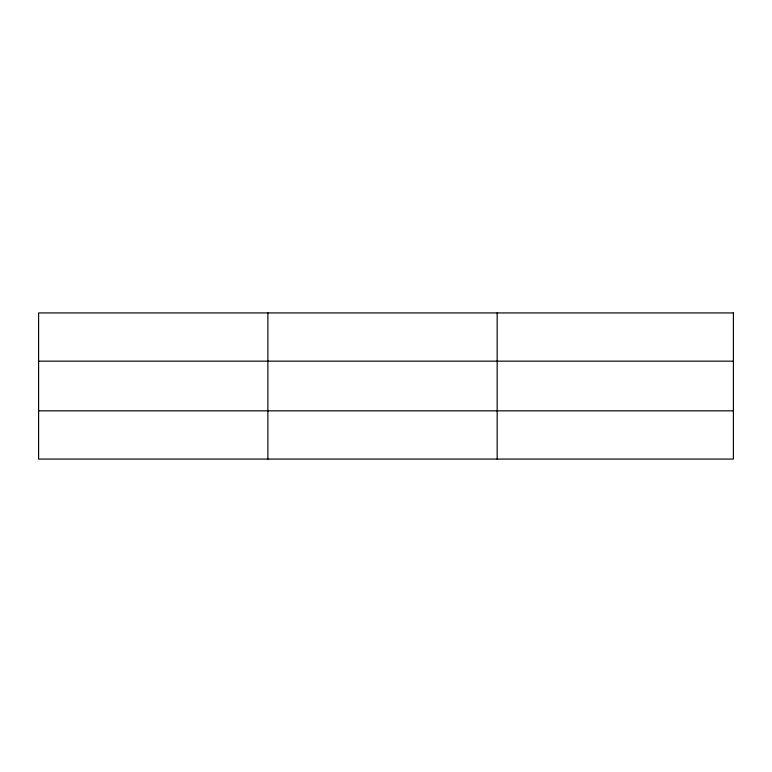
<?xml version="1.0" encoding="UTF-8"?>
<svg xmlns="http://www.w3.org/2000/svg" width="772" height="772" viewBox="0 0 772 772"><rect width="100%" height="100%" fill="white"/><g stroke="black" fill="none" stroke-linecap="round" stroke-linejoin="round"><path stroke-width="1.16" d="M267.884 459.07L267.884 312.93M497.168 459.07L497.168 312.93M38.6 361.161L733.4 361.161M38.6 410.839L733.4 410.839M733.4 312.93L733.4 459.07L38.6 459.07L38.6 312.93L733.4 312.93"/></g></svg>
